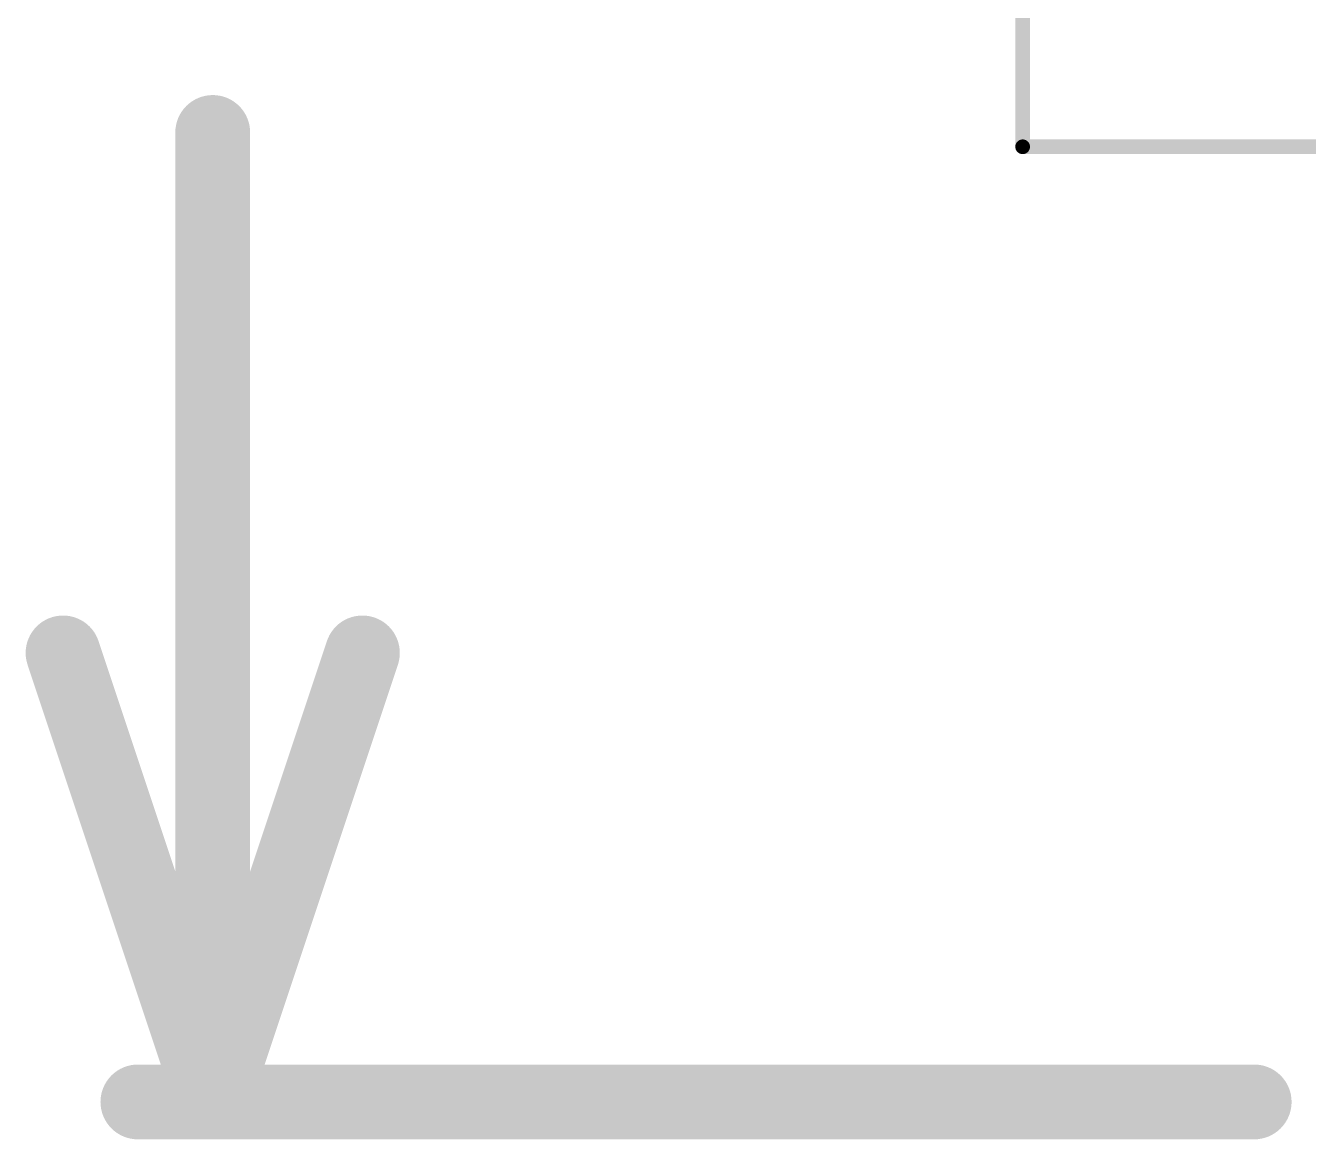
# Model space of a CAD drawing. Header units: inches. Extents: x 0.91 to 3.83, y 2.6 to 3.83.
# Drawn here: x 0.9081 to 1.0795, y 2.7556 to 2.9044 of the extents above; entities that cross this region are included whole.
import ezdxf

# ---------------------------------------------------------------- set-up
doc = ezdxf.new("R2010")
doc.units = ezdxf.units.IN
doc.header["$MEASUREMENT"] = 0
doc.layers.add('Board', color=56, linetype='Continuous')
doc.layers.add('Mechanical 15', color=56, linetype='Continuous')

# ---------------------------------------------------------------- blocks, each defined once
blk = doc.blocks.new('AMPHENOL_12401598E4_2A_360')
at = {"layer": 'Mechanical 15'}
for points in [[(0.20236, -0.3874, 0.00197, 0.00197, 0), (0.20236, 0.04961, 0.00197, 0.00197, 0)], [(0.20236, -0.3874, 0.00197, 0.00197, 0), (-0.20236, -0.3874, 0.00197, 0.00197, 0)]]:
    blk.add_lwpolyline(points, format="xyseb", dxfattribs=at)
blk.add_lwpolyline([(0.20187, -0.3874, 0.000984, 0.000984, 1), (0.20285, -0.3874, 0.000984, 0.000984, 1)], format="xyseb", close=True, dxfattribs=at)
blk.add_lwpolyline([(0.20187, -0.3874, 0.000984, 0.000984, 1), (0.20285, -0.3874, 0.000984, 0.000984, 1)], format="xyseb", close=True, dxfattribs=at)

msp = doc.modelspace()

# ---------------------------------------------------------------- linework, layer by layer
at = {"layer": 'Board'}
for points in [[(0.93311, 2.76055, 0.01, 0.01, 0), (0.93311, 2.8901, 0.01, 0.01, 0)], [(0.91311, 2.82055, 0.01, 0.01, 0), (0.93311, 2.76055, 0.01, 0.01, 0)], [(0.93311, 2.76055, 0.01, 0.01, 0), (0.95311, 2.82055, 0.01, 0.01, 0)], [(0.92311, 2.76055, 0.01, 0.01, 0), (1.07228, 2.76055, 0.01, 0.01, 0)]]:
    msp.add_lwpolyline(points, format="xyseb", dxfattribs=at)
for points in [[(0.93061, 2.8901, 0.005, 0.005, 1), (0.93561, 2.8901, 0.005, 0.005, 1)], [(0.91061, 2.82055, 0.005, 0.005, 1), (0.91561, 2.82055, 0.005, 0.005, 1)], [(0.95061, 2.82055, 0.005, 0.005, 1), (0.95561, 2.82055, 0.005, 0.005, 1)], [(0.92061, 2.76055, 0.005, 0.005, 1), (0.92561, 2.76055, 0.005, 0.005, 1)], [(0.93061, 2.76055, 0.005, 0.005, 1), (0.93561, 2.76055, 0.005, 0.005, 1)], [(0.93061, 2.76055, 0.005, 0.005, 1), (0.93561, 2.76055, 0.005, 0.005, 1)], [(0.93061, 2.76055, 0.005, 0.005, 1), (0.93561, 2.76055, 0.005, 0.005, 1)], [(1.06978, 2.76055, 0.005, 0.005, 1), (1.07478, 2.76055, 0.005, 0.005, 1)]]:
    msp.add_lwpolyline(points, format="xyseb", close=True, dxfattribs=at)

# ---------------------------------------------------------------- block references
at = {"rotation": 270}
msp.add_blockref('AMPHENOL_12401598E4_2A_360', (1.42874, 3.09055), dxfattribs=at)

doc.saveas('drawing.dxf')
